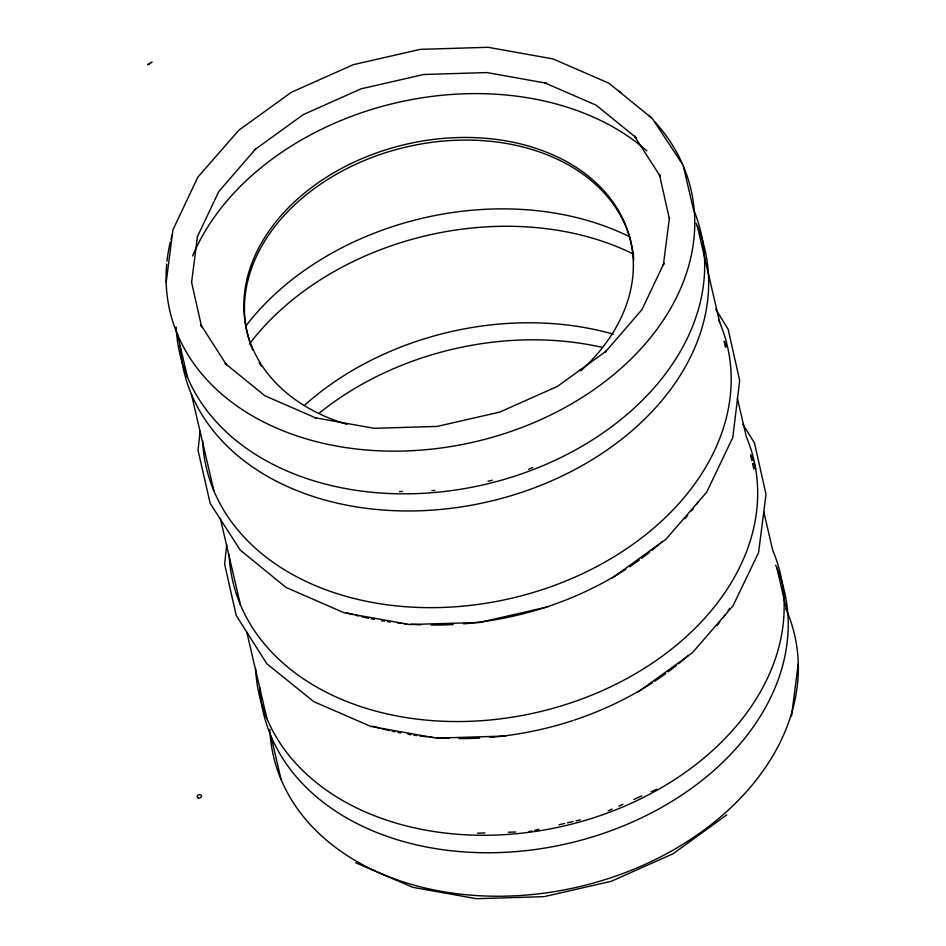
<?xml version="1.0" encoding="UTF-8"?>
<svg xmlns="http://www.w3.org/2000/svg" width="946" height="946" viewBox="0 0 946 946"><rect width="100%" height="100%" fill="white"/><g stroke="black" fill="none" stroke-linecap="round" stroke-linejoin="round"><path stroke-width="1.42" d="M166.212 282.144L172.929 229.854L197.856 177.139L238.841 130.229L291.38 92.27L353.307 64.683L420.391 49.346L488.077 47.3L553.091 58.936L608.822 83.165L652.326 118.51L682.362 164.131M191.6 282.263L197.513 236.181M200.103 431.08L198.045 450.426L210.189 503.378L240.272 550.146L286.07 587.466L344.178 612.807L409.642 624.526L479.48 622.468L548.053 606.788M226.697 544.872L224.64 564.135L236.193 615.444L266.819 663.749L313.788 701.648L370.643 726.362L436.094 738.069M669.461 217.556L663.359 265.046L664.045 263.083L641.932 309.673L605.345 351.947L606.351 351.037L557.395 386.406L499.689 412.113L437.182 426.41L374.108 428.313L314.793 417.706L316.118 418.085L265.01 395.854L225.113 363.453L226.591 364.908L200.753 324.726L201.604 326.784L191.399 281.47M791.554 715.933L798.27 663.619M197.336 236.772L218.833 191.47L255.467 149.149L254.368 149.965L303.394 114.537L361.183 88.794L423.784 74.486L486.942 72.57L546.35 83.201L544.991 82.941L596.157 105.195L636.09 137.631L634.518 136.259L660.367 176.476L659.397 174.466L669.283 218.36M726.765 814.873L673.114 853.73L611.187 881.317L544.104 896.654L476.429 898.7L412.775 887.313L355.625 862.752M611.92 578.266L665.96 539.232L706.674 492.192L732.795 437.525L739.689 380.552L728.124 329.22L715.708 309.188M638.325 691.833L692.342 652.799L733.044 605.783L758.574 552.641L766.024 494.297L754.47 442.988L742.858 424.234M152.081 61.975L147.73 64.517M147.765 64.659L151.62 62.424M528.648 469.322L532.681 467.525M608.148 810.888L612.18 809.09M618.909 806.098L622.941 804.301M633.702 799.5L641.778 795.905M651.191 791.707L656.571 789.307M488.018 481.23L492.298 480.261M528.991 831.617L531.841 830.966M534.703 830.304L538.972 829.335M558.944 824.758L564.656 823.458M567.505 822.807L573.217 821.506M576.067 820.844L580.347 819.875M399.531 491.553L402.476 491.459M431.873 490.572L434.817 490.477M436.745 738.105L505.909 736.023M477.529 833.166L484.884 832.953M508.404 832.232L515.759 832.019M683.343 166.141L693.276 208.83A267.517 196.602 -13.1 0 1 483.548 484.778A267.517 196.602 -13.1 0 1 176.169 327.068M697.261 225.952L719.764 322.645M724.139 341.447L725.452 347.123M737.348 398.219L746.264 436.544A267.517 196.602 -13.1 0 1 536.548 712.492A267.517 196.602 -13.1 0 1 229.157 554.782M750.556 455.002L751.881 460.69M752.543 463.54L753.867 469.228M763.8 511.881L772.728 550.265A267.517 196.602 -13.1 0 1 563.012 826.225A267.517 196.602 -13.1 0 1 255.621 668.503M776.796 567.742L786.918 611.222M177.505 334.446L187.438 377.135M191.423 394.269L213.926 490.95M220.288 518.278L240.438 604.849M246.717 631.845L266.902 718.582M270.958 736.059L281.08 779.528M785.783 608.597A267.517 196.602 -13.1 0 1 579.07 886.745A267.517 196.602 -13.1 0 1 269.799 729.461M346.875 424.316A197.111 144.868 -13.1 0 1 275.428 222.369A197.111 144.868 -13.1 0 1 558.779 157.58A197.111 144.868 -13.1 0 1 580.832 370.82M261.451 366.469A197.111 144.868 -13.1 0 1 259.204 362.767M252.854 350.067A197.111 144.868 -13.1 0 1 405.467 147.186A197.111 144.868 -13.1 0 1 633.714 260.044M775.661 565.129A267.517 196.602 -13.1 0 1 569.918 843.04A267.517 196.602 -13.1 0 1 259.76 687.446M718.629 320.02A267.517 196.602 -13.1 0 1 511.916 598.168A267.517 196.602 -13.1 0 1 202.645 440.883M696.126 223.339A267.517 196.602 -13.1 0 1 490.383 501.25A267.517 196.602 -13.1 0 1 180.225 345.657M654.833 121.798A267.517 196.602 -13.1 0 1 494.344 436.709A267.517 196.602 -13.1 0 1 166.697 264.111M166.993 261.179A267.517 196.602 -13.1 0 1 170.256 242.129M170.966 239.208A267.517 196.602 -13.1 0 1 172.125 234.868M618.601 90.982A267.517 196.602 -13.1 0 1 621.073 92.637M649.062 115.731A267.517 196.602 -13.1 0 1 651.025 117.73M729.733 608.349A267.517 196.602 -13.1 0 1 728.16 610.667M724.896 615.29A267.517 196.602 -13.1 0 1 723.193 617.596M719.693 622.172A267.517 196.602 -13.1 0 1 716.973 625.578M688.25 655.483A267.517 196.602 -13.1 0 1 678.448 663.82M676.189 665.629A267.517 196.602 -13.1 0 1 668.089 671.849M665.712 673.599A267.517 196.602 -13.1 0 1 654.762 681.191M652.279 682.823A267.517 196.602 -13.1 0 1 574.175 720.119M572.815 720.568A267.517 196.602 -13.1 0 1 489.981 737.395M479.657 738.093A267.517 196.602 -13.1 0 1 459.058 738.59M448.877 738.377A267.517 196.602 -13.1 0 1 437.419 737.762M432.984 737.407A267.517 196.602 -13.1 0 1 430.016 737.147M427.06 736.851A267.517 196.602 -13.1 0 1 419.681 736M416.737 735.61A267.517 196.602 -13.1 0 1 413.804 735.196M410.871 734.758A267.517 196.602 -13.1 0 1 407.963 734.285M400.726 732.984A267.517 196.602 -13.1 0 1 397.852 732.429M394.99 731.837A267.517 196.602 -13.1 0 1 392.152 731.223M389.326 730.572A267.517 196.602 -13.1 0 1 382.361 728.858M379.606 728.124A267.517 196.602 -13.1 0 1 372.83 726.209M750.793 454.931A267.517 196.602 -13.1 0 1 752.91 460.406M753.891 463.185A267.517 196.602 -13.1 0 1 755.677 468.814M698.467 501.747A267.517 196.602 -13.1 0 1 696.776 504.041M693.276 508.617A267.517 196.602 -13.1 0 1 691.467 510.899M687.754 515.404A267.517 196.602 -13.1 0 1 684.869 518.751M661.822 541.928A267.517 196.602 -13.1 0 1 652.031 550.265M649.772 552.074A267.517 196.602 -13.1 0 1 641.66 558.306M639.283 560.044A267.517 196.602 -13.1 0 1 629.575 566.808M625.85 569.267A267.517 196.602 -13.1 0 1 547.758 606.563M546.386 607.013A267.517 196.602 -13.1 0 1 481.1 621.936M479.681 622.125A267.517 196.602 -13.1 0 1 463.564 623.84M453.229 624.549A267.517 196.602 -13.1 0 1 431.175 625.022M421.005 624.762A267.517 196.602 -13.1 0 1 411.002 624.206M406.555 623.863A267.517 196.602 -13.1 0 1 403.599 623.591M400.631 623.296A267.517 196.602 -13.1 0 1 397.675 622.976M390.308 622.066A267.517 196.602 -13.1 0 1 387.375 621.64M384.454 621.203A267.517 196.602 -13.1 0 1 381.534 620.73M374.297 619.441A267.517 196.602 -13.1 0 1 371.423 618.873M368.573 618.282A267.517 196.602 -13.1 0 1 361.502 616.686M358.711 616.012A267.517 196.602 -13.1 0 1 355.933 615.302M353.177 614.581A267.517 196.602 -13.1 0 1 346.402 612.653M724.364 341.388A267.517 196.602 -13.1 0 1 726.481 346.863M192.594 255.976A263.615 193.729 -13.1 0 1 396.563 102.736A263.615 193.729 -13.1 0 1 646.898 150.887M246.197 325.542A263.615 193.729 -13.1 0 1 629.776 236.878M249.354 344.084A263.615 193.729 -13.1 0 1 633.82 254.273M304.186 405.574A263.615 193.729 -13.1 0 1 613.304 334.186M319.098 413.272A263.615 193.729 -13.1 0 1 601.928 347.3M198.341 797.939A2.211 1.62 -13.1 0 0 201.557 796.106A2.211 1.62 -13.1 0 0 198.222 795.113A2.211 1.62 -13.1 0 0 198.341 797.939"/></g></svg>
